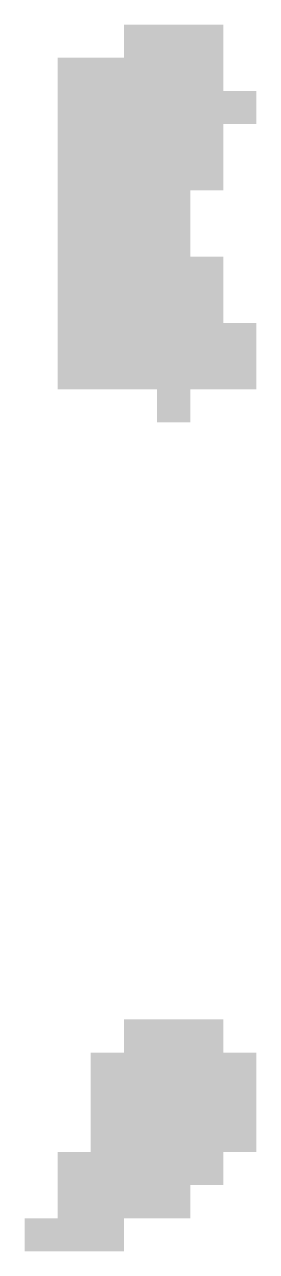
# Model space of a CAD drawing. Header units: metres. Extents: x -0.2 to 72.6, y -0.2 to 14.2.
# Drawn here: x 34.75 to 36.15, y -0.2 to 7.2 of the extents above; entities that cross this region are included whole.
import ezdxf

# ---------------------------------------------------------------- set-up
doc = ezdxf.new("R2010")
doc.units = ezdxf.units.M

msp = doc.modelspace()

# ---------------------------------------------------------------- hatches: boundary and pattern name
at = {"true_color": 0xff0000}
h = msp.add_hatch(color=7, dxfattribs=at)
h.dxf.hatch_style = 1
h.paths.add_polyline_path([(35.35, 7), (35.55, 7), (35.55, 7.2), (35.35, 7.2)])
h = msp.add_hatch(color=7, dxfattribs=at)
h.dxf.hatch_style = 1
h.paths.add_polyline_path([(35.55, 7), (35.75, 7), (35.75, 7.2), (35.55, 7.2)])
h = msp.add_hatch(color=7, dxfattribs=at)
h.dxf.hatch_style = 1
h.paths.add_polyline_path([(35.75, 7), (35.95, 7), (35.95, 7.2), (35.75, 7.2)])
h = msp.add_hatch(color=7, dxfattribs=at)
h.dxf.hatch_style = 1
h.paths.add_polyline_path([(34.95, 6.8), (35.15, 6.8), (35.15, 7), (34.95, 7)])
h = msp.add_hatch(color=7, dxfattribs=at)
h.dxf.hatch_style = 1
h.paths.add_polyline_path([(35.15, 6.8), (35.35, 6.8), (35.35, 7), (35.15, 7)])
h = msp.add_hatch(color=7, dxfattribs=at)
h.dxf.hatch_style = 1
h.paths.add_polyline_path([(35.35, 6.8), (35.55, 6.8), (35.55, 7), (35.35, 7)])
h = msp.add_hatch(color=7, dxfattribs=at)
h.dxf.hatch_style = 1
h.paths.add_polyline_path([(35.55, 6.8), (35.75, 6.8), (35.75, 7), (35.55, 7)])
h = msp.add_hatch(color=7, dxfattribs=at)
h.dxf.hatch_style = 1
h.paths.add_polyline_path([(35.75, 6.8), (35.95, 6.8), (35.95, 7), (35.75, 7)])
h = msp.add_hatch(color=7, dxfattribs=at)
h.dxf.hatch_style = 1
h.paths.add_polyline_path([(34.95, 6.6), (35.15, 6.6), (35.15, 6.8), (34.95, 6.8)])
h = msp.add_hatch(color=7, dxfattribs=at)
h.dxf.hatch_style = 1
h.paths.add_polyline_path([(35.15, 6.6), (35.35, 6.6), (35.35, 6.8), (35.15, 6.8)])
at = {"true_color": 0x00ff00}
h = msp.add_hatch(color=7, dxfattribs=at)
h.dxf.hatch_style = 1
h.paths.add_polyline_path([(35.35, 6.6), (35.55, 6.6), (35.55, 6.8), (35.35, 6.8)])
h = msp.add_hatch(color=7, dxfattribs=at)
h.dxf.hatch_style = 1
h.paths.add_polyline_path([(35.55, 6.6), (35.75, 6.6), (35.75, 6.8), (35.55, 6.8)])
at = {"true_color": 0xff0000}
h = msp.add_hatch(color=7, dxfattribs=at)
h.dxf.hatch_style = 1
h.paths.add_polyline_path([(35.75, 6.6), (35.95, 6.6), (35.95, 6.8), (35.75, 6.8)])
h = msp.add_hatch(color=7, dxfattribs=at)
h.dxf.hatch_style = 1
h.paths.add_polyline_path([(35.95, 6.6), (36.15, 6.6), (36.15, 6.8), (35.95, 6.8)])
h = msp.add_hatch(color=7, dxfattribs=at)
h.dxf.hatch_style = 1
h.paths.add_polyline_path([(34.95, 6.4), (35.15, 6.4), (35.15, 6.6), (34.95, 6.6)])
at = {"true_color": 0x00ff00}
h = msp.add_hatch(color=7, dxfattribs=at)
h.dxf.hatch_style = 1
h.paths.add_polyline_path([(35.15, 6.4), (35.35, 6.4), (35.35, 6.6), (35.15, 6.6)])
at = {"true_color": 0xffff00}
h = msp.add_hatch(color=7, dxfattribs=at)
h.dxf.hatch_style = 1
h.paths.add_polyline_path([(35.35, 6.4), (35.55, 6.4), (35.55, 6.6), (35.35, 6.6)])
h = msp.add_hatch(color=7, dxfattribs=at)
h.dxf.hatch_style = 1
h.paths.add_polyline_path([(35.55, 6.4), (35.75, 6.4), (35.75, 6.6), (35.55, 6.6)])
at = {"true_color": 0xff0000}
h = msp.add_hatch(color=7, dxfattribs=at)
h.dxf.hatch_style = 1
h.paths.add_polyline_path([(35.75, 6.4), (35.95, 6.4), (35.95, 6.6), (35.75, 6.6)])
h = msp.add_hatch(color=7, dxfattribs=at)
h.dxf.hatch_style = 1
h.paths.add_polyline_path([(34.95, 6.2), (35.15, 6.2), (35.15, 6.4), (34.95, 6.4)])
at = {"true_color": 0x00ff00}
h = msp.add_hatch(color=7, dxfattribs=at)
h.dxf.hatch_style = 1
h.paths.add_polyline_path([(35.15, 6.2), (35.35, 6.2), (35.35, 6.4), (35.15, 6.4)])
at = {"true_color": 0xffff00}
h = msp.add_hatch(color=7, dxfattribs=at)
h.dxf.hatch_style = 1
h.paths.add_polyline_path([(35.35, 6.2), (35.55, 6.2), (35.55, 6.4), (35.35, 6.4)])
h = msp.add_hatch(color=7, dxfattribs=at)
h.dxf.hatch_style = 1
h.paths.add_polyline_path([(35.55, 6.2), (35.75, 6.2), (35.75, 6.4), (35.55, 6.4)])
at = {"true_color": 0xff0000}
h = msp.add_hatch(color=7, dxfattribs=at)
h.dxf.hatch_style = 1
h.paths.add_polyline_path([(35.75, 6.2), (35.95, 6.2), (35.95, 6.4), (35.75, 6.4)])
h = msp.add_hatch(color=7, dxfattribs=at)
h.dxf.hatch_style = 1
h.paths.add_polyline_path([(34.95, 6), (35.15, 6), (35.15, 6.2), (34.95, 6.2)])
at = {"true_color": 0x00ff00}
h = msp.add_hatch(color=7, dxfattribs=at)
h.dxf.hatch_style = 1
h.paths.add_polyline_path([(35.15, 6), (35.35, 6), (35.35, 6.2), (35.15, 6.2)])
h = msp.add_hatch(color=7, dxfattribs=at)
h.dxf.hatch_style = 1
h.paths.add_polyline_path([(35.35, 6), (35.55, 6), (35.55, 6.2), (35.35, 6.2)])
h = msp.add_hatch(color=7, dxfattribs=at)
h.dxf.hatch_style = 1
h.paths.add_polyline_path([(35.55, 6), (35.75, 6), (35.75, 6.2), (35.55, 6.2)])
at = {"true_color": 0xff0000}
h = msp.add_hatch(color=7, dxfattribs=at)
h.dxf.hatch_style = 1
h.paths.add_polyline_path([(34.95, 5.8), (35.15, 5.8), (35.15, 6), (34.95, 6)])
at = {"true_color": 0x00ff00}
h = msp.add_hatch(color=7, dxfattribs=at)
h.dxf.hatch_style = 1
h.paths.add_polyline_path([(35.15, 5.8), (35.35, 5.8), (35.35, 6), (35.15, 6)])
h = msp.add_hatch(color=7, dxfattribs=at)
h.dxf.hatch_style = 1
h.paths.add_polyline_path([(35.35, 5.8), (35.55, 5.8), (35.55, 6), (35.35, 6)])
h = msp.add_hatch(color=7, dxfattribs=at)
h.dxf.hatch_style = 1
h.paths.add_polyline_path([(35.55, 5.8), (35.75, 5.8), (35.75, 6), (35.55, 6)])
at = {"true_color": 0xff0000}
h = msp.add_hatch(color=7, dxfattribs=at)
h.dxf.hatch_style = 1
h.paths.add_polyline_path([(34.95, 5.6), (35.15, 5.6), (35.15, 5.8), (34.95, 5.8)])
at = {"true_color": 0x00ff00}
h = msp.add_hatch(color=7, dxfattribs=at)
h.dxf.hatch_style = 1
h.paths.add_polyline_path([(35.15, 5.6), (35.35, 5.6), (35.35, 5.8), (35.15, 5.8)])
at = {"true_color": 0xffff00}
h = msp.add_hatch(color=7, dxfattribs=at)
h.dxf.hatch_style = 1
h.paths.add_polyline_path([(35.35, 5.6), (35.55, 5.6), (35.55, 5.8), (35.35, 5.8)])
h = msp.add_hatch(color=7, dxfattribs=at)
h.dxf.hatch_style = 1
h.paths.add_polyline_path([(35.55, 5.6), (35.75, 5.6), (35.75, 5.8), (35.55, 5.8)])
at = {"true_color": 0xff0000}
h = msp.add_hatch(color=7, dxfattribs=at)
h.dxf.hatch_style = 1
h.paths.add_polyline_path([(35.75, 5.6), (35.95, 5.6), (35.95, 5.8), (35.75, 5.8)])
h = msp.add_hatch(color=7, dxfattribs=at)
h.dxf.hatch_style = 1
h.paths.add_polyline_path([(34.95, 5.4), (35.15, 5.4), (35.15, 5.6), (34.95, 5.6)])
at = {"true_color": 0x00ff00}
h = msp.add_hatch(color=7, dxfattribs=at)
h.dxf.hatch_style = 1
h.paths.add_polyline_path([(35.15, 5.4), (35.35, 5.4), (35.35, 5.6), (35.15, 5.6)])
at = {"true_color": 0xffff00}
h = msp.add_hatch(color=7, dxfattribs=at)
h.dxf.hatch_style = 1
h.paths.add_polyline_path([(35.35, 5.4), (35.55, 5.4), (35.55, 5.6), (35.35, 5.6)])
h = msp.add_hatch(color=7, dxfattribs=at)
h.dxf.hatch_style = 1
h.paths.add_polyline_path([(35.55, 5.4), (35.75, 5.4), (35.75, 5.6), (35.55, 5.6)])
at = {"true_color": 0xff0000}
h = msp.add_hatch(color=7, dxfattribs=at)
h.dxf.hatch_style = 1
h.paths.add_polyline_path([(35.75, 5.4), (35.95, 5.4), (35.95, 5.6), (35.75, 5.6)])
h = msp.add_hatch(color=7, dxfattribs=at)
h.dxf.hatch_style = 1
h.paths.add_polyline_path([(34.95, 5.2), (35.15, 5.2), (35.15, 5.4), (34.95, 5.4)])
h = msp.add_hatch(color=7, dxfattribs=at)
h.dxf.hatch_style = 1
h.paths.add_polyline_path([(35.15, 5.2), (35.35, 5.2), (35.35, 5.4), (35.15, 5.4)])
h = msp.add_hatch(color=7, dxfattribs=at)
h.dxf.hatch_style = 1
h.paths.add_polyline_path([(35.35, 5.2), (35.55, 5.2), (35.55, 5.4), (35.35, 5.4)])
at = {"true_color": 0x00ff00}
h = msp.add_hatch(color=7, dxfattribs=at)
h.dxf.hatch_style = 1
h.paths.add_polyline_path([(35.55, 5.2), (35.75, 5.2), (35.75, 5.4), (35.55, 5.4)])
at = {"true_color": 0xff0000}
h = msp.add_hatch(color=7, dxfattribs=at)
h.dxf.hatch_style = 1
h.paths.add_polyline_path([(35.75, 5.2), (35.95, 5.2), (35.95, 5.4), (35.75, 5.4)])
h = msp.add_hatch(color=7, dxfattribs=at)
h.dxf.hatch_style = 1
h.paths.add_polyline_path([(35.95, 5.2), (36.15, 5.2), (36.15, 5.4), (35.95, 5.4)])
h = msp.add_hatch(color=7, dxfattribs=at)
h.dxf.hatch_style = 1
h.paths.add_polyline_path([(34.95, 5), (35.15, 5), (35.15, 5.2), (34.95, 5.2)])
h = msp.add_hatch(color=7, dxfattribs=at)
h.dxf.hatch_style = 1
h.paths.add_polyline_path([(35.15, 5), (35.35, 5), (35.35, 5.2), (35.15, 5.2)])
h = msp.add_hatch(color=7, dxfattribs=at)
h.dxf.hatch_style = 1
h.paths.add_polyline_path([(35.35, 5), (35.55, 5), (35.55, 5.2), (35.35, 5.2)])
h = msp.add_hatch(color=7, dxfattribs=at)
h.dxf.hatch_style = 1
h.paths.add_polyline_path([(35.55, 5), (35.75, 5), (35.75, 5.2), (35.55, 5.2)])
h = msp.add_hatch(color=7, dxfattribs=at)
h.dxf.hatch_style = 1
h.paths.add_polyline_path([(35.75, 5), (35.95, 5), (35.95, 5.2), (35.75, 5.2)])
h = msp.add_hatch(color=7, dxfattribs=at)
h.dxf.hatch_style = 1
h.paths.add_polyline_path([(35.95, 5), (36.15, 5), (36.15, 5.2), (35.95, 5.2)])
h = msp.add_hatch(color=7, dxfattribs=at)
h.dxf.hatch_style = 1
h.paths.add_polyline_path([(35.55, 4.8), (35.75, 4.8), (35.75, 5), (35.55, 5)])
h = msp.add_hatch(color=7, dxfattribs=at)
h.dxf.hatch_style = 1
h.paths.add_polyline_path([(35.35, 1), (35.55, 1), (35.55, 1.2), (35.35, 1.2)])
h = msp.add_hatch(color=7, dxfattribs=at)
h.dxf.hatch_style = 1
h.paths.add_polyline_path([(35.55, 1), (35.75, 1), (35.75, 1.2), (35.55, 1.2)])
h = msp.add_hatch(color=7, dxfattribs=at)
h.dxf.hatch_style = 1
h.paths.add_polyline_path([(35.75, 1), (35.95, 1), (35.95, 1.2), (35.75, 1.2)])
h = msp.add_hatch(color=7, dxfattribs=at)
h.dxf.hatch_style = 1
h.paths.add_polyline_path([(35.15, 0.8), (35.35, 0.8), (35.35, 1), (35.15, 1)])
h = msp.add_hatch(color=7, dxfattribs=at)
h.dxf.hatch_style = 1
h.paths.add_polyline_path([(35.35, 0.8), (35.55, 0.8), (35.55, 1), (35.35, 1)])
h = msp.add_hatch(color=7, dxfattribs=at)
h.dxf.hatch_style = 1
h.paths.add_polyline_path([(35.55, 0.8), (35.75, 0.8), (35.75, 1), (35.55, 1)])
h = msp.add_hatch(color=7, dxfattribs=at)
h.dxf.hatch_style = 1
h.paths.add_polyline_path([(35.75, 0.8), (35.95, 0.8), (35.95, 1), (35.75, 1)])
h = msp.add_hatch(color=7, dxfattribs=at)
h.dxf.hatch_style = 1
h.paths.add_polyline_path([(35.95, 0.8), (36.15, 0.8), (36.15, 1), (35.95, 1)])
h = msp.add_hatch(color=7, dxfattribs=at)
h.dxf.hatch_style = 1
h.paths.add_polyline_path([(35.15, 0.6), (35.35, 0.6), (35.35, 0.8), (35.15, 0.8)])
at = {"true_color": 0x00ff00}
h = msp.add_hatch(color=7, dxfattribs=at)
h.dxf.hatch_style = 1
h.paths.add_polyline_path([(35.35, 0.6), (35.55, 0.6), (35.55, 0.8), (35.35, 0.8)])
h = msp.add_hatch(color=7, dxfattribs=at)
h.dxf.hatch_style = 1
h.paths.add_polyline_path([(35.55, 0.6), (35.75, 0.6), (35.75, 0.8), (35.55, 0.8)])
h = msp.add_hatch(color=7, dxfattribs=at)
h.dxf.hatch_style = 1
h.paths.add_polyline_path([(35.75, 0.6), (35.95, 0.6), (35.95, 0.8), (35.75, 0.8)])
at = {"true_color": 0xff0000}
h = msp.add_hatch(color=7, dxfattribs=at)
h.dxf.hatch_style = 1
h.paths.add_polyline_path([(35.95, 0.6), (36.15, 0.6), (36.15, 0.8), (35.95, 0.8)])
h = msp.add_hatch(color=7, dxfattribs=at)
h.dxf.hatch_style = 1
h.paths.add_polyline_path([(35.15, 0.4), (35.35, 0.4), (35.35, 0.6), (35.15, 0.6)])
at = {"true_color": 0xffff00}
h = msp.add_hatch(color=7, dxfattribs=at)
h.dxf.hatch_style = 1
h.paths.add_polyline_path([(35.35, 0.4), (35.55, 0.4), (35.55, 0.6), (35.35, 0.6)])
h = msp.add_hatch(color=7, dxfattribs=at)
h.dxf.hatch_style = 1
h.paths.add_polyline_path([(35.55, 0.4), (35.75, 0.4), (35.75, 0.6), (35.55, 0.6)])
at = {"true_color": 0xff0000}
h = msp.add_hatch(color=7, dxfattribs=at)
h.dxf.hatch_style = 1
h.paths.add_polyline_path([(35.75, 0.4), (35.95, 0.4), (35.95, 0.6), (35.75, 0.6)])
h = msp.add_hatch(color=7, dxfattribs=at)
h.dxf.hatch_style = 1
h.paths.add_polyline_path([(35.95, 0.4), (36.15, 0.4), (36.15, 0.6), (35.95, 0.6)])
h = msp.add_hatch(color=7, dxfattribs=at)
h.dxf.hatch_style = 1
h.paths.add_polyline_path([(34.95, 0.2), (35.15, 0.2), (35.15, 0.4), (34.95, 0.4)])
at = {"true_color": 0x00ff00}
h = msp.add_hatch(color=7, dxfattribs=at)
h.dxf.hatch_style = 1
h.paths.add_polyline_path([(35.15, 0.2), (35.35, 0.2), (35.35, 0.4), (35.15, 0.4)])
at = {"true_color": 0xffff00}
h = msp.add_hatch(color=7, dxfattribs=at)
h.dxf.hatch_style = 1
h.paths.add_polyline_path([(35.35, 0.2), (35.55, 0.2), (35.55, 0.4), (35.35, 0.4)])
h = msp.add_hatch(color=7, dxfattribs=at)
h.dxf.hatch_style = 1
h.paths.add_polyline_path([(35.55, 0.2), (35.75, 0.2), (35.75, 0.4), (35.55, 0.4)])
at = {"true_color": 0x00ff00}
h = msp.add_hatch(color=7, dxfattribs=at)
h.dxf.hatch_style = 1
h.paths.add_polyline_path([(35.75, 0.2), (35.95, 0.2), (35.95, 0.4), (35.75, 0.4)])
at = {"true_color": 0xff0000}
h = msp.add_hatch(color=7, dxfattribs=at)
h.dxf.hatch_style = 1
h.paths.add_polyline_path([(34.95, 0), (35.15, 0), (35.15, 0.2), (34.95, 0.2)])
at = {"true_color": 0x00ff00}
h = msp.add_hatch(color=7, dxfattribs=at)
h.dxf.hatch_style = 1
h.paths.add_polyline_path([(35.15, 0), (35.35, 0), (35.35, 0.2), (35.15, 0.2)])
at = {"true_color": 0xff0000}
h = msp.add_hatch(color=7, dxfattribs=at)
h.dxf.hatch_style = 1
h.paths.add_polyline_path([(35.35, 0), (35.55, 0), (35.55, 0.2), (35.35, 0.2)])
h = msp.add_hatch(color=7, dxfattribs=at)
h.dxf.hatch_style = 1
h.paths.add_polyline_path([(35.55, 0), (35.75, 0), (35.75, 0.2), (35.55, 0.2)])
h = msp.add_hatch(color=7, dxfattribs=at)
h.dxf.hatch_style = 1
h.paths.add_polyline_path([(34.75, -0.2), (34.95, -0.2), (34.95, 0), (34.75, 0)])
h = msp.add_hatch(color=7, dxfattribs=at)
h.dxf.hatch_style = 1
h.paths.add_polyline_path([(34.95, -0.2), (35.15, -0.2), (35.15, 0), (34.95, 0)])
h = msp.add_hatch(color=7, dxfattribs=at)
h.dxf.hatch_style = 1
h.paths.add_polyline_path([(35.15, -0.2), (35.35, -0.2), (35.35, 0), (35.15, 0)])

doc.saveas('drawing.dxf')
